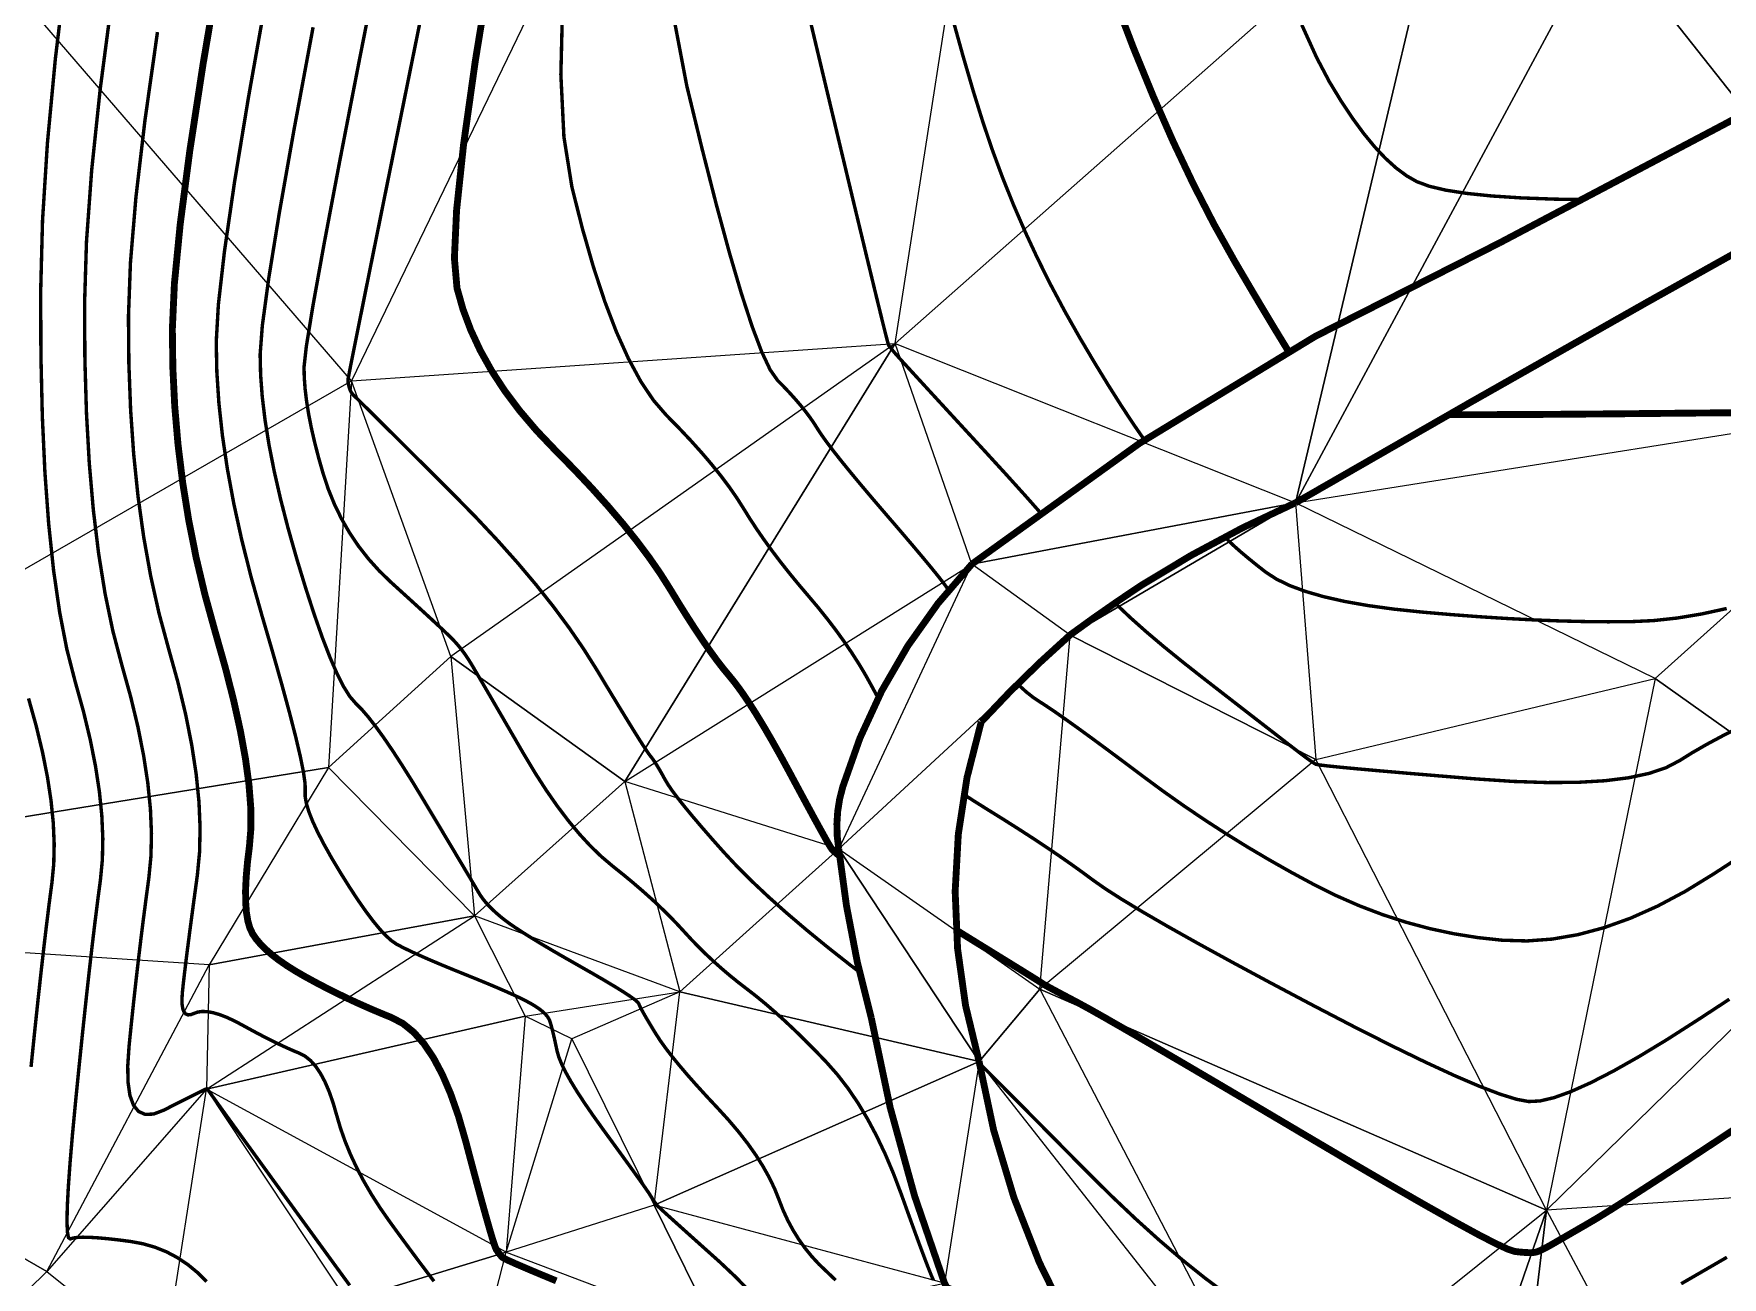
# Model space of a CAD drawing. Extents: x 1060 to 1934, y 610 to 1562.
# Drawn here: x 1125.83 to 1162.72, y 713.77 to 740.93 of the extents above; entities that cross this region are included whole.
import ezdxf

# ---------------------------------------------------------------- set-up
doc = ezdxf.new("R2010")
doc.units = 0
doc.header["$LTSCALE"] = 0.5
doc.header["$PDSIZE"] = 0.2
doc.linetypes.add('X3', pattern=[5, 4, -1])
for name, color, linetype in [('DGX', 2, 'CONTINUOUS'), ('DLSS', 4, 'CONTINUOUS'), ('SJW', 1, 'CONTINUOUS'), ('ZDH', 1, 'CONTINUOUS')]:
    doc.layers.add(name, color=color, linetype=linetype)

msp = doc.modelspace()

# ---------------------------------------------------------------- linework, layer by layer
at = {"layer": 'DGX', "linetype": 'Continuous', "const_width": 0.075, "flags": 128}
for points, elevation in [([(1145.488419822507, 713.7021156340559), (1145.445028110411, 713.800288419181), (1145.382728896164, 713.9549512597681), (1145.301522179766, 714.1661041558173), (1145.201407961219, 714.4337471073284), (1145.08238624052, 714.7578801143015), (1144.944457017672, 715.1385031767367), (1144.787620292672, 715.5756162946338), (1144.616611471761, 716.0278512322443), (1144.436165961177, 716.4538397538194), (1144.246283760918, 716.8535818593591), (1144.046964870987, 717.2270775488633), (1143.838209291382, 717.5743268223322), (1143.620017022104, 717.8953296797656), (1143.392388063152, 718.1900861211637), (1143.155322414526, 718.4585961465264), (1142.916644796134, 718.7070439426883), (1142.684179927882, 718.9416136964843), (1142.457927809769, 719.1623054079142), (1142.237888441796, 719.3691190769783), (1142.024061823964, 719.5620547036764), (1141.816447956271, 719.7411122880084), (1141.615046838717, 719.9062918299745), (1141.419858471304, 720.0575933295747), (1141.230187530971, 720.2036437009288), (1141.04533869466, 720.3530698581565), (1140.865311962371, 720.5058718012581), (1140.690107334103, 720.6620495302334), (1140.519724809857, 720.8216030450824), (1140.354164389632, 720.9845323458052), (1140.193426073429, 721.1508374324018), (1140.037509861247, 721.3205183048719), (1139.878734521735, 721.4928571793697), (1139.709418823541, 721.6671362720485), (1139.529562766665, 721.8433555829084), (1139.339166351106, 722.0215151119494), (1139.138229576865, 722.2016148591715), (1138.926752443942, 722.3836548245747), (1138.704734952337, 722.567635008159), (1138.472177102049, 722.7535554099243), (1138.233912693436, 722.9551563952006), (1137.994775526853, 723.1861783293177), (1137.7547656023, 723.4466212122758), (1137.513882919778, 723.7364850440747), (1137.272127479286, 724.0557698247145), (1137.029499280825, 724.4044755541951), (1136.785998324394, 724.7826022325165), (1136.541624609994, 725.1901498596789), (1136.309212795887, 725.590836043604), (1136.101597540337, 725.9483783922138), (1135.918778843343, 726.2627769055085), (1135.760756704906, 726.5340315834881), (1135.627531125025, 726.7621424261522), (1135.519102103701, 726.9471094335012), (1135.435469640934, 727.088932605535), (1135.376633736724, 727.1876119422534), (1135.329328048851, 727.2636567726432), (1135.280286235099, 727.3375764256909), (1135.229508295467, 727.4093709013965), (1135.176994229955, 727.4790401997599), (1135.122744038563, 727.5465843207812), (1135.066757721291, 727.6120032644603), (1135.009035278139, 727.6752970307973), (1134.949576709107, 727.7364656197922), (1134.876333715882, 727.8079396130659), (1134.777258000151, 727.9021495922393), (1134.652349561913, 728.0190955573124), (1134.50160840117, 728.1587775082853), (1134.32503451792, 728.3211954451581), (1134.122627912164, 728.5063493679305), (1133.894388583902, 728.7142392766027), (1133.640316533134, 728.9448651711748), (1133.383466227648, 729.1938615748879), (1133.146892135233, 729.4568630109834), (1132.930594255889, 729.7338694794614), (1132.734572589615, 730.024880980322), (1132.558827136412, 730.3298975135649), (1132.40335789628, 730.6489190791903), (1132.268164869219, 730.9819456771982), (1132.153248055228, 731.3289773075885), (1132.055086068848, 731.6749324555514), (1131.970157524617, 732.0047296062767), (1131.898462422535, 732.3183687597644), (1131.840000762603, 732.6158499160148), (1131.794772544821, 732.8971730750276), (1131.762777769188, 733.1623382368028), (1131.744016435704, 733.4113454013407), (1131.73848854437, 733.6441945686411), (1131.787921467588, 734.0933896667939), (1131.93404257776, 734.9914346238894), (1132.176851874887, 736.3383294399274), (1132.516349358968, 738.1340741149081), (1132.952535030004, 740.3786686488314), (1133.485408887994, 743.0721130416973)], 19), ([(1129.608496511266, 713.671737835428), (1129.407781595495, 713.8715552222064), (1129.1948216479, 714.0464875312146), (1128.96961666848, 714.1965347624522), (1128.732166657235, 714.3216969159195), (1128.482471614166, 714.4219739916164), (1128.220531539272, 714.4973659895429), (1127.946346432553, 714.547872909699), (1127.680563666487, 714.5820400401939), (1127.443830613551, 714.6084126691368), (1127.236147273745, 714.6269907965276), (1127.05751364707, 714.6377744223665), (1126.907929733524, 714.6407635466534), (1126.787395533109, 714.6359581693881), (1126.695911045824, 714.623358290571), (1126.633476271668, 714.6029639102018), (1126.593386760139, 714.6290457465595), (1126.568938060732, 714.7558745179231), (1126.560130173446, 714.9834502242926), (1126.566963098283, 715.311772865668), (1126.589436835241, 715.7408424420493), (1126.627551384322, 716.2706589534365), (1126.681306745524, 716.9012223998295), (1126.750702918849, 717.6325327812285), (1126.826705682666, 718.3916935876541), (1126.900280815346, 719.1058083091269), (1126.97142831689, 719.7748769456472), (1127.040148187298, 720.3988994972146), (1127.106440426569, 720.9778759638294), (1127.170305034703, 721.5118063454917), (1127.231742011701, 722.0006906422011), (1127.290751357563, 722.4445288539578), (1127.332706151431, 722.8808304504187), (1127.34297947245, 723.3471049012405), (1127.32157132062, 723.8433522064232), (1127.26848169594, 724.369572365967), (1127.183710598411, 724.9257653798716), (1127.067258028032, 725.5119312481371), (1126.919123984804, 726.1280699707636), (1126.739308468727, 726.774181547751), (1126.556326150919, 727.4859099986664), (1126.3986917025, 728.2988993430768), (1126.266405123471, 729.2131495809822), (1126.15946641383, 730.2286607123826), (1126.077875573578, 731.3454327372781), (1126.021632602715, 732.5634656556687), (1125.990737501242, 733.8827594675541), (1125.985190269157, 735.3033141729347), (1126.025667975536, 736.8490278269707), (1126.132847689454, 738.5437984848221), (1126.30672941091, 740.3876261464892), (1126.547313139906, 742.3805108119719)], 16), ([(1143.875369893854, 720.429567264061), (1143.682531415125, 720.5767040704385), (1143.179027103468, 720.9736289301914), (1142.711357839194, 721.3559597901537), (1142.279523622302, 721.7236966503258), (1141.883524452793, 722.0768395107075), (1141.523360330665, 722.4153883712988), (1141.199031255921, 722.7393432320998), (1140.910537228558, 723.0487040931105), (1140.653682450008, 723.3378400451201), (1140.4242711217, 723.6011201789178), (1140.222303243634, 723.8385444945038), (1140.04777881581, 724.050112991878), (1139.900697838229, 724.2358256710404), (1139.781060310889, 724.395682531991), (1139.688866233792, 724.5296835747299), (1139.624115606936, 724.637828799257), (1139.574396842991, 724.7292714398728), (1139.527298354621, 724.813164730878), (1139.482820141828, 724.8895086722725), (1139.440962204612, 724.9583032640563), (1139.401724542972, 725.0195485062295), (1139.365107156909, 725.073244398792), (1139.331110046422, 725.1193909417437), (1139.299733211512, 725.1579881350849), (1139.254996810827, 725.2181128440176), (1139.180921003016, 725.3288419337442), (1139.077505788079, 725.4901754042647), (1138.944751166016, 725.7021132555792), (1138.782657136826, 725.9646554876874), (1138.591223700511, 726.2778021005897), (1138.37045085707, 726.6415530942858), (1138.120338606503, 727.0559084687758), (1137.839771363808, 727.5003033413338), (1137.527633543986, 727.9541728292343), (1137.183925147036, 728.4175169324769), (1136.808646172959, 728.8903356510618), (1136.401796621753, 729.372628984989), (1135.96337649342, 729.8643969342584), (1135.493385787958, 730.3656394988701), (1134.991824505369, 730.8763566788241), (1134.505547477897, 731.3607414889519), (1134.081409537787, 731.782986944085), (1133.719410685038, 732.1430930442235), (1133.41955091965, 732.4410597893675), (1133.181830241625, 732.6768871795167), (1133.00624865096, 732.8505752146713), (1132.892806147658, 732.9621238948313), (1132.841502731716, 733.0115332199966), (1132.822037181763, 733.0304035574314), (1132.804108276423, 733.0503352743999), (1132.787716015696, 733.0713283709019), (1132.772860399583, 733.0933828469375), (1132.759541428083, 733.1164987025068), (1132.747759101197, 733.1406759376097), (1132.737513418924, 733.1659145522461), (1132.728804381265, 733.1922145464162), (1132.721365117972, 733.2184329587386), (1132.714928758797, 733.2434268278324), (1132.709495303741, 733.2671961536976), (1132.705064752804, 733.2897409363338), (1132.701637105984, 733.3110611757415), (1132.699212363284, 733.3311568719204), (1132.697790524702, 733.3500280248705), (1132.697371590239, 733.367674634592), (1132.748297049596, 733.6341166400977), (1132.900908392478, 734.3993739804005), (1133.155205618883, 735.6634466555004), (1133.511188728812, 737.4263346653973), (1133.968857722264, 739.6880380100914), (1134.52821259924, 742.4485566895826)], 19.5), ([(1141.550364661257, 713.3775767336286), (1141.169855153343, 713.7700832135304), (1140.81516560753, 714.1046264781494), (1140.494644363044, 714.3913785007156), (1140.216639759109, 714.6405112544586), (1139.981151795723, 714.8520247393784), (1139.788180472889, 715.0259189554752), (1139.637725790605, 715.1621939027486), (1139.529787748872, 715.260849581199), (1139.464366347688, 715.321885990826), (1139.441461587056, 715.3453031316301), (1139.439610190267, 715.3499478480435), (1139.437348880615, 715.354666984499), (1139.4346776581, 715.3594605409965), (1139.431596522721, 715.364328517536), (1139.428105474479, 715.3692709141178), (1139.424204513373, 715.3742877307415), (1139.419893639405, 715.3793789674073), (1139.415172852573, 715.384544624115), (1139.40901716904, 715.3919211744491), (1139.400401604968, 715.4036450919933), (1139.389326160358, 715.4197163767477), (1139.37579083521, 715.4401350287123), (1139.359795629523, 715.4649010478872), (1139.341340543298, 715.4940144342723), (1139.320425576535, 715.5274751878677), (1139.297050729233, 715.5652833086733), (1139.259641767597, 715.6224037086558), (1139.196624457833, 715.7138012997822), (1139.10799879994, 715.8394760820524), (1138.993764793918, 715.9994280554664), (1138.853922439768, 716.1936572200242), (1138.688471737489, 716.4221635757258), (1138.497412687082, 716.6849471225713), (1138.280745288546, 716.9820078605605), (1138.06410701575, 717.2839014207332), (1137.873135342562, 717.5611834341289), (1137.707830268982, 717.8138539007475), (1137.568191795011, 718.0419128205891), (1137.454219920647, 718.2453601936537), (1137.365914645892, 718.4241960199413), (1137.303275970746, 718.5784202994517), (1137.266303895208, 718.7080330321853), (1137.242720775162, 718.8208778124742), (1137.220248966494, 718.924798234651), (1137.198888469203, 719.0197942987155), (1137.17863928329, 719.1058660046679), (1137.159501408754, 719.183013352508), (1137.141474845596, 719.2512363422361), (1137.124559593815, 719.3105349738519), (1137.108755653411, 719.3609092473555), (1137.08879561299, 719.4071498246215), (1137.059412061154, 719.4540473675244), (1137.020604997905, 719.5016018760642), (1136.972374423242, 719.5498133502409), (1136.914720337165, 719.5986817900546), (1136.847642739674, 719.6482071955052), (1136.77114163077, 719.6983895665926), (1136.685217010452, 719.7492289033169), (1136.583362717854, 719.8039553390092), (1136.459072592111, 719.8657990070004), (1136.312346633222, 719.9347599072906), (1136.143184841187, 720.0108380398799), (1135.951587216007, 720.094033404768), (1135.737553757682, 720.1843460019551), (1135.501084466211, 720.2817758314411), (1135.242179341594, 720.3863228932261), (1134.982600224467, 720.4911950103616), (1134.744108955465, 720.5896000058993), (1134.526705534589, 720.6815378798393), (1134.330389961837, 720.7670086321814), (1134.155162237211, 720.8460122629258), (1134.001022360711, 720.9185487720723), (1133.867970332335, 720.9846181596209), (1133.756006152085, 721.0442204255719), (1133.648062005519, 721.11806054099), (1133.527070078199, 721.2268434769404), (1133.393030370123, 721.370569233423), (1133.245942881291, 721.549237810438), (1133.085807611704, 721.762849207985), (1132.912624561362, 722.0114034260644), (1132.726393730265, 722.2949004646761), (1132.527115118412, 722.6133403238199), (1132.335108444723, 722.9350597338589), (1132.170693428119, 723.2283954251559), (1132.033870068599, 723.4933473977109), (1131.924638366163, 723.7299156515239), (1131.842998320812, 723.9381001865949), (1131.788949932545, 724.1179010029239), (1131.762493201362, 724.2693181005109), (1131.763628127264, 724.3923514793559), (1131.761883252457, 724.5475821973015), (1131.726787119149, 724.7955913121905), (1131.658339727339, 725.1363788240228), (1131.556541077029, 725.5699447327986), (1131.421391168217, 726.0962890385175), (1131.252890000904, 726.7154117411799), (1131.05103757509, 727.4273128407856), (1130.815833890775, 728.2319923373346), (1130.579890875184, 729.0698843532809), (1130.375820455542, 729.8814230110785), (1130.20362263185, 730.6666083107272), (1130.063297404107, 731.4254402522271), (1129.954844772314, 732.1579188355782), (1129.878264736471, 732.8640440607805), (1129.833557296577, 733.5438159278341), (1129.820722452632, 734.1972344367389), (1129.86717030357, 735.0119357201861), (1130.000310948325, 736.1755559108668), (1130.220144386895, 737.6880950087813), (1130.526670619281, 739.5495530139292), (1130.919889645482, 741.7599299263109)], 18), ([(1147.820990430625, 730.4708707925183), (1147.484912801796, 730.8497517046715), (1147.084594439595, 731.2932999355172), (1146.640664838785, 731.778258591042), (1146.202437075808, 732.2541726996811), (1145.819224227103, 732.6705872898698), (1145.49102629267, 733.0275023616077), (1145.217843272508, 733.3249179148952), (1144.999675166618, 733.562833949732), (1144.836521975, 733.7412504661181), (1144.728383697654, 733.8601674640537), (1144.67526033458, 733.9195849435387), (1144.651008893787, 733.9477911761497), (1144.629486383285, 733.9730744334635), (1144.610692803074, 733.99543471548), (1144.594628153153, 734.0148720221993), (1144.581292433523, 734.0313863536213), (1144.570685644183, 734.044977709746), (1144.562807785135, 734.0556460905735), (1144.557658856377, 734.0633914961037), (1144.55360507906, 734.0697866617876), (1144.549012674333, 734.0764043230761), (1144.543881642197, 734.083244479969), (1144.538211982652, 734.0903071324667), (1144.532003695698, 734.097592280569), (1144.525256781335, 734.1050999242757), (1144.517971239562, 734.1128300635871), (1144.51014707038, 734.120782698503), (1144.473396840957, 734.2508328609418), (1144.379333118462, 734.6248555828217), (1144.227955902895, 735.2428508641426), (1144.019265194255, 736.1048187049046), (1143.753260992543, 737.2107591051076), (1143.429943297759, 738.5606720647517), (1143.049312109903, 740.1545575838368), (1142.611367428975, 741.9924156623631)], 21.5), ([(1132.73727873695, 713.5882853411467), (1132.540855703297, 713.8567507299398), (1132.296885521444, 714.1912730710865), (1132.005368191391, 714.5918523645867), (1131.66630371314, 715.0584886104405), (1131.27969208669, 715.5911818086479), (1130.894909203523, 716.1217232908014), (1130.561330955123, 716.5819043884936), (1130.278957341489, 716.9717251017245), (1130.047788362621, 717.2911854304941), (1129.86782401852, 717.5402853748024), (1129.739064309184, 717.7190249346493), (1129.661509234615, 717.8274041100349), (1129.635158794812, 717.8654229009592), (1129.634379035872, 717.8681154612894), (1129.633536003889, 717.8705159448929), (1129.632629698864, 717.8726243517694), (1129.631660120798, 717.8744406819193), (1129.630627269689, 717.8759649353423), (1129.629531145538, 717.8771971120385), (1129.628371748345, 717.8781372120079), (1129.62714907811, 717.8787852352506), (1129.625858048138, 717.879319827555), (1129.624493571734, 717.87991963471), (1129.623055648898, 717.8805846567153), (1129.621544279631, 717.8813148935712), (1129.619959463931, 717.8821103452777), (1129.6183012018, 717.8829710118347), (1129.616569493237, 717.8838968932421), (1129.614764338241, 717.8848879895), (1129.598377217325, 717.8784145104422), (1129.552899610999, 717.8569466659023), (1129.478331519264, 717.8204844558803), (1129.374672942118, 717.7690278803764), (1129.241923879563, 717.7025769393903), (1129.080084331598, 717.6211316329221), (1128.889154298223, 717.524691960972), (1128.669133779438, 717.4132579235397), (1128.452125542865, 717.3310886701412), (1128.270232356127, 717.3224433502919), (1128.123454219223, 717.3873219639921), (1128.011791132153, 717.5257245112416), (1127.935243094918, 717.7376509920406), (1127.893810107517, 718.0231014063888), (1127.887492169951, 718.3820757542865), (1127.916289282218, 718.8145740357335), (1127.963618473832, 719.2827293974178), (1128.012896774303, 719.7486749860277), (1128.064124183632, 720.212410801563), (1128.117300701818, 720.6739368440237), (1128.172426328861, 721.13325311341), (1128.229501064761, 721.5903596097216), (1128.288524909519, 722.0452563329587), (1128.349497863135, 722.4979432831215), (1128.394466650816, 722.9655883850753), (1128.40547799777, 723.465359563686), (1128.382531903997, 723.9972568189537), (1128.325628369499, 724.5612801508785), (1128.234767394274, 725.1574295594601), (1128.109948978322, 725.7857050446987), (1127.951173121643, 726.4461066065944), (1127.758439824239, 727.1386342451469), (1127.562217331985, 727.88190358732), (1127.392973890761, 728.6945302600773), (1127.250709500566, 729.5765142634184), (1127.135424161399, 730.5278555973438), (1127.047117873262, 731.5485542618532), (1126.985790636154, 732.6386102569465), (1126.951442450076, 733.7980235826242), (1126.944073315026, 735.0267942388857), (1126.986043557545, 736.3897548002744), (1127.099713504172, 737.9517378413332), (1127.285083154906, 739.7127433620622), (1127.542152509749, 741.6727713624612)], 16.5), ([(1144.280424739199, 726.4193116300867), (1144.25645485784, 726.462692164422), (1144.131595687331, 726.6934496083804), (1143.99806647598, 726.9329655933687), (1143.85327668559, 727.17420788161), (1143.697226316163, 727.4171764731038), (1143.529915367698, 727.6618713678506), (1143.351343840196, 727.90829256585), (1143.161511733656, 728.1564400671024), (1142.960419048078, 728.4063138716075), (1142.748065783463, 728.6579139793655), (1142.535313500907, 728.9085339563748), (1142.33302376151, 729.155467368634), (1142.14119656527, 729.3987142161434), (1141.959831912188, 729.6382744989027), (1141.788929802264, 729.874148216912), (1141.628490235498, 730.1063353701712), (1141.47851321189, 730.3348359586805), (1141.33899873144, 730.5596499824397), (1141.195159529393, 730.7865681027399), (1141.032208340997, 731.0213809808718), (1140.850145166251, 731.2640886168354), (1140.648970005155, 731.5146910106307), (1140.428682857709, 731.7731881622577), (1140.189283723914, 732.0395800717165), (1139.930772603768, 732.313866739007), (1139.653149497273, 732.5960481641293), (1139.369642969301, 732.9242572518724), (1139.093481584726, 733.3366269070253), (1138.824665343548, 733.8331571295882), (1138.563194245767, 734.413847919561), (1138.309068291382, 735.0786992769437), (1138.062287480395, 735.8277112017362), (1137.822851812804, 736.6608836939387), (1137.59076128861, 737.5782167535509), (1137.416170150563, 738.6724892558763), (1137.349232641412, 740.0364800762176), (1137.389948761157, 741.670189214575)], 20.5), ([(1143.353430405994, 713.7019372008043), (1143.164034819992, 713.8825296912711), (1142.991532092776, 714.0467470673857), (1142.83083393476, 714.2203998368198), (1142.681940345944, 714.4034879995733), (1142.544851326328, 714.5960115556462), (1142.419566875912, 714.7979705050385), (1142.306086994696, 715.0093648477502), (1142.20441168268, 715.2301945837814), (1142.114540939864, 715.460459713132), (1142.020119703634, 715.697340250215), (1141.904792911375, 715.9380162094436), (1141.768560563087, 716.1824875908178), (1141.611422658769, 716.4307543943374), (1141.433379198423, 716.6828166200027), (1141.234430182048, 716.9386742678134), (1141.014575609644, 717.1983273377698), (1140.773815481211, 717.4617758298716), (1140.532993021063, 717.7191670204083), (1140.312951453511, 717.960648185669), (1140.113690778556, 718.1862193256538), (1139.935210996199, 718.3958804403626), (1139.777512106439, 718.5896315297955), (1139.640594109276, 718.7674725939524), (1139.52445700471, 718.9294036328334), (1139.429100792741, 719.0754246464385), (1139.348857610849, 719.2066312986965), (1139.278059596513, 719.3241192535363), (1139.216706749733, 719.427888510958), (1139.16479907051, 719.5179390709617), (1139.122336558842, 719.5942709335471), (1139.08931921473, 719.6568840987145), (1139.065747038175, 719.7057785664638), (1139.051620029175, 719.7409543367949), (1139.023116724759, 719.7786148779875), (1138.956415661954, 719.8349636583214), (1138.851516840759, 719.9100006777966), (1138.708420261175, 720.0037259364129), (1138.527125923203, 720.1161394341706), (1138.307633826841, 720.2472411710694), (1138.04994397209, 720.3970311471095), (1137.75405635895, 720.5655093622909), (1137.452679524539, 720.736993240054), (1137.178522005976, 720.8958002038395), (1136.931583803261, 721.0419302536471), (1136.711864916394, 721.1753833894772), (1136.519365345375, 721.2961596113296), (1136.354085090205, 721.4042589192043), (1136.216024150882, 721.4996813131012), (1136.105182527407, 721.5824267930204), (1136.011458800329, 721.6584890744683), (1135.924751550197, 721.7338618729509), (1135.845060777011, 721.8085451884685), (1135.772386480772, 721.8825390210209), (1135.706728661479, 721.9558433706081), (1135.648087319131, 722.0284582372302), (1135.59646245373, 722.1003836208872), (1135.551854065275, 722.1716195215789), (1135.497358777169, 722.2647639943582), (1135.416073212815, 722.4024150942777), (1135.307997372214, 722.5845728213374), (1135.173131255365, 722.8112371755373), (1135.011474862268, 723.0824081568772), (1134.823028192923, 723.3980857653575), (1134.607791247331, 723.7582700009779), (1134.365764025491, 724.1629608637384), (1134.11880621882, 724.5700183107889), (1133.888777518735, 724.9373022992793), (1133.675677925236, 725.2648128292095), (1133.479507438323, 725.5525499005796), (1133.300266057995, 725.8005135133895), (1133.137953784254, 726.0087036676393), (1132.992570617099, 726.1771203633289), (1132.864116556529, 726.3057636004582), (1132.739025349735, 726.4503001771436), (1132.603730743906, 726.6663968915012), (1132.458232739041, 726.9540537435308), (1132.302531335142, 727.3132707332327), (1132.136626532207, 727.7440478606065), (1131.960518330237, 728.2463851256525), (1131.774206729231, 728.8202825283706), (1131.577691729191, 729.4657400687609), (1131.388807019723, 730.131431952364), (1131.225386290436, 730.7660323847209), (1131.087429541329, 731.3695413658314), (1130.974936772403, 731.9419588956957), (1130.887907983657, 732.4832849743137), (1130.826343175091, 732.9935196016854), (1130.790242346706, 733.4726627778108), (1130.779605498501, 733.9207145026899), (1130.827545885579, 734.5526626934899), (1130.967176763042, 735.583495267378), (1131.198498130891, 737.0132122243542), (1131.521509989124, 738.8418135644185), (1131.936212337743, 741.0692992875711)], 18.5), ([(1145.820318827144, 728.7711884570768), (1145.788558067909, 728.8210175334526), (1145.706707563639, 728.9323493565696), (1145.589458370389, 729.0821353037929), (1145.436810488159, 729.2703753751226), (1145.248763916949, 729.4970695705588), (1145.025318656759, 729.7622178901014), (1144.766474707588, 730.0658203337504), (1144.472232069438, 730.4078769015057), (1144.175471845948, 730.7537445125532), (1143.909075140757, 731.068780086079), (1143.673041953866, 731.3529836220825), (1143.467372285275, 731.6063551205643), (1143.292066134984, 731.8288945815241), (1143.147123502992, 732.0206020049619), (1143.0325443893, 732.1814773908777), (1142.948328793908, 732.3115207392717), (1142.874382304227, 732.4281773822637), (1142.790610507665, 732.5488926519739), (1142.697013404224, 732.6736665484023), (1142.593590993904, 732.8024990715487), (1142.480343276704, 732.9353902214133), (1142.357270252624, 733.0723399979961), (1142.224371921665, 733.213348401297), (1142.081648283826, 733.3584154313162), (1141.921519905129, 733.5875450564071), (1141.736407351594, 733.9807412449235), (1141.526310623221, 734.5380039968654), (1141.291229720011, 735.2593333122328), (1141.031164641963, 736.1447291910256), (1140.746115389077, 737.1941916332439), (1140.436081961354, 738.4077206388877), (1140.101064358792, 739.7853162079571), (1139.808830371231, 741.3190132412609)], 21), ([(1150.099078144555, 732.0527643170003), (1149.866928243314, 732.3873720516648), (1149.595642568417, 732.7982638982778), (1149.307543216142, 733.2532660500501), (1149.002630186489, 733.7523785069819), (1148.680903479458, 734.2956012690731), (1148.3590643407, 734.8636236417684), (1148.053814015868, 735.4371349305125), (1147.765152504961, 736.0161351353054), (1147.493079807979, 736.6006242561471), (1147.237595924922, 737.1906022930375), (1146.998700855791, 737.7860692459767), (1146.776394600584, 738.3870251149648), (1146.570677159302, 738.9934699000016), (1146.362139258514, 739.6630967505854), (1146.131371624786, 740.453598816214), (1145.878374258119, 741.3649760968877)], 22), ([(1159.664986203486, 737.3053595205245), (1159.074727409198, 737.3144176408838), (1158.335698540293, 737.3417610957323), (1157.690645252799, 737.3836647065713), (1157.139567546717, 737.4401284734008), (1156.682465422047, 737.511152396221), (1156.31933887879, 737.5967364750318), (1156.050187916944, 737.6968807098331), (1155.825903775954, 737.824997891633), (1155.597377695263, 737.9945008114396), (1155.364609674872, 738.2053894692527), (1155.12759971478, 738.4576638650726), (1154.886347814988, 738.7513239988991), (1154.640853975495, 739.0863698707323), (1154.391118196302, 739.4628014805721), (1154.137140477409, 739.8806188284185), (1153.858511692979, 740.4106336981885), (1153.53482271718, 741.123657873799)], 23), ([(1134.577349847991, 713.677955530061), (1134.400529268068, 713.9103499225439), (1134.21539851332, 714.156723388678), (1134.021957583747, 714.4170759284634), (1133.82020647935, 714.6914075419002), (1133.610145200127, 714.9797182289883), (1133.404594833632, 715.2744808431612), (1133.216376467419, 715.5681682378524), (1133.045490101488, 715.8607804130619), (1132.891935735837, 716.1523173687897), (1132.755713370468, 716.4427791050359), (1132.63682300538, 716.7321656218004), (1132.535264640574, 717.0204769190831), (1132.451038276049, 717.3077129968842), (1132.372282623041, 717.5796615902404), (1132.287136392787, 717.8221104341889), (1132.195599585286, 718.0350595287292), (1132.09767220054, 718.2185088738618), (1131.993354238547, 718.3724584695863), (1131.882645699307, 718.4969083159029), (1131.765546582822, 718.5918584128116), (1131.64205688909, 718.6573087603123), (1131.511662861924, 718.7113025830594), (1131.373850745137, 718.771883105707), (1131.22862053873, 718.8390503282554), (1131.075972242701, 718.9128042507043), (1130.915905857051, 718.9931448730539), (1130.74842138178, 719.0800721953041), (1130.573518816888, 719.173586217455), (1130.391198162374, 719.2736869395063), (1130.211895518481, 719.3681345497623), (1130.04604698545, 719.4446892365268), (1129.893652563281, 719.5033509997999), (1129.754712251974, 719.5441198395814), (1129.629226051529, 719.5669957558715), (1129.517193961946, 719.5719787486701), (1129.418615983224, 719.5590688179773), (1129.333492115365, 719.5282659637929), (1129.260963397149, 719.5008032705798), (1129.200170867361, 719.4979138228007), (1129.151114525999, 719.5195976204554), (1129.113794373063, 719.5658546635442), (1129.088210408554, 719.6366849520668), (1129.074362632472, 719.7320884860235), (1129.072251044817, 719.852065265414), (1129.081875645588, 719.9966152902385), (1129.100531264999, 720.1737652071818), (1129.12551273326, 720.3915416629286), (1129.156820050373, 720.6499446574791), (1129.194453216337, 720.948974190833), (1129.238412231153, 721.2886302629908), (1129.288697094819, 721.6689128739519), (1129.345307807338, 722.0898220237167), (1129.408244368707, 722.551357712285), (1129.4562271502, 723.0503463197317), (1129.467976523089, 723.5836142261314), (1129.443492487375, 724.1511614314841), (1129.382775043058, 724.7529879357897), (1129.285824190136, 725.3890937390485), (1129.152639928611, 726.0594788412602), (1128.983222258483, 726.764143242425), (1128.777571179751, 727.5030869425427), (1128.568108513051, 728.2778971759735), (1128.387256079021, 729.0901611770776), (1128.23501387766, 729.9398789458546), (1128.111381908968, 730.8270504823048), (1128.016360172946, 731.7516757864281), (1127.949948669593, 732.7137548582245), (1127.912147398909, 733.713287697694), (1127.902956360895, 734.7502743048367), (1127.946419139553, 735.9304817735782), (1128.066579318889, 737.3596771978443), (1128.263436898903, 739.0378605776351), (1128.536991879593, 740.9650319129505)], 17), ([(1162.81855442807, 728.3731692087134), (1162.266332888116, 728.2527302878234), (1161.732832769057, 728.1647111064326), (1161.218054070891, 728.1091116645412), (1160.721996793618, 728.0859319621491), (1160.225049695307, 728.0830869790435), (1159.707601534023, 728.0884916950118), (1159.169652309766, 728.102146110054), (1158.611202022538, 728.1240502241701), (1158.032250672338, 728.1542040373602), (1157.432798259165, 728.1926075496241), (1156.81284478302, 728.239260760962), (1156.172390243903, 728.2941636713736), (1155.549437564048, 728.3595256411907), (1154.98198966569, 728.4375560307449), (1154.470046548829, 728.5282548400359), (1154.013608213466, 728.631622069064), (1153.612674659599, 728.7476577178289), (1153.26724588723, 728.876361786331), (1152.977321896358, 729.0177342745699), (1152.742902686982, 729.1717751825458), (1152.546419695015, 729.3262053724726), (1152.370304356368, 729.4687457065642), (1152.214556671039, 729.5993961848205), (1152.079176639031, 729.7181568072416), (1151.964164260342, 729.8250275738275), (1151.869519534973, 729.920008484578), (1151.854826848396, 729.9364446578612)], 22), ([(1163.140031378308, 725.8002243887224), (1162.74377766042, 725.599931058161), (1162.386593519394, 725.4083235048967), (1162.068478955231, 725.2254017289292), (1161.789433967931, 725.0511657302588), (1161.492767168932, 724.8962602970264), (1161.121787169674, 724.771330217373), (1160.676493970158, 724.6763754912987), (1160.156887570382, 724.6113961188034), (1159.562967970347, 724.5763920998874), (1158.894735170054, 724.5713634345504), (1158.152189169501, 724.5963101227925), (1157.335329968689, 724.6512321646137), (1156.533500904512, 724.7173994170856), (1155.836045313863, 724.7760817372799), (1155.242963196743, 724.8272791251965), (1154.754254553151, 724.8709915808354), (1154.369919383088, 724.9072191041967), (1154.089957686554, 724.9359616952802), (1153.914369463548, 724.9572193540861), (1153.843154714071, 724.9709920806145), (1153.822020197334, 724.9828776691602), (1153.796672672551, 724.9984739140187), (1153.767112139721, 725.01778081519), (1153.733338598844, 725.040798372674), (1153.695352049919, 725.0675265864706), (1153.653152492948, 725.0979654565801), (1153.60673992793, 725.1321149830023), (1153.556114354865, 725.1699751657372), (1153.476156018241, 725.23089378647), (1153.341745162546, 725.3342186268856), (1153.15288178778, 725.4799496869841), (1152.909565893943, 725.6680869667655), (1152.611797481035, 725.8986304662297), (1152.259576549055, 726.1715801853768), (1151.852903098005, 726.4869361242069), (1151.391777127883, 726.8446982827196), (1150.926644080627, 727.2108770012037), (1150.507949398171, 727.5514826199474), (1150.135693080515, 727.8665151389506), (1149.80987512766, 728.1559745582134), (1149.530495539606, 728.4198608777358), (1149.457523026623, 728.494516253378)], 21.5), ([(1163.120190135527, 722.95670372214), (1162.524840000984, 722.5707316560308), (1161.912097271913, 722.1941994025518), (1161.30976848484, 721.8737068456451), (1160.717853639764, 721.6092539853106), (1160.136352736686, 721.4008408215484), (1159.565265775605, 721.2484673543586), (1159.004592756522, 721.152133583741), (1158.454333679436, 721.1118395096958), (1157.914488544347, 721.1275851322227), (1157.382344744855, 721.1849144342428), (1156.855189674556, 721.2693713986769), (1156.333023333452, 721.3809560255248), (1155.815845721542, 721.5196683147867), (1155.303656838826, 721.6855082664624), (1154.796456685304, 721.8784758805521), (1154.294245260976, 722.0985711570556), (1153.797022565843, 722.345794095973), (1153.305897971333, 722.6108555090832), (1152.821980848877, 722.8844662081648), (1152.345271198473, 723.1666261932179), (1151.875769020123, 723.4573354642424), (1151.413474313826, 723.7565940212384), (1150.958387079582, 724.0644018642058), (1150.510507317391, 724.3807589931448), (1150.069835027254, 724.7056654080552), (1149.65180218629, 725.0193701372441), (1149.271840771617, 725.3021222090184), (1148.929950783238, 725.5539216233783), (1148.626132221151, 725.7747683803236), (1148.360385085356, 725.9646624798544), (1148.132709375854, 726.1236039219707), (1147.943105092645, 726.2515927066725), (1147.791572235727, 726.3486288339597), (1147.657109570519, 726.4396119987091), (1147.518715862433, 726.5494418957976), (1147.376391111472, 726.6781185252249), (1147.32985827894, 726.7250546479418)], 21), ([(1125.774734802316, 718.3605471994167), (1125.850071158213, 719.0946971255925), (1125.922070159749, 719.7760621823467), (1125.990731806922, 720.4046423696793), (1126.056056099733, 720.9804376875903), (1126.118043038181, 721.5034481360799), (1126.176692622267, 721.9736737151478), (1126.23200485199, 722.3911144247941), (1126.270945652047, 722.7960725157621), (1126.28048094713, 723.228850238795), (1126.260610737242, 723.6894475938929), (1126.211335022381, 724.1778645810555), (1126.132653802548, 724.6941012002831), (1126.024567077742, 725.2381574515755), (1125.887074847965, 725.8100333349328), (1125.720177113215, 726.4097288503551)], 15.5), ([(1162.875820994088, 719.838708641557), (1162.197694962507, 719.3946790400796), (1161.517911710754, 718.9595555620704), (1160.90006482227, 718.5847980441978), (1160.344154297054, 718.2704064864619), (1159.850180135107, 718.0163808888625), (1159.418142336429, 717.8227212513998), (1159.048040901019, 717.6894275740738), (1158.739875828878, 717.6164998568844), (1158.493647120006, 717.6039380998316), (1158.231188585198, 717.6524294513999), (1157.874334035249, 717.7626610600737), (1157.423083470161, 717.934632925853), (1156.877436889932, 718.1683450487377), (1156.237394294563, 718.463797428728), (1155.502955684054, 718.8209900658237), (1154.674121058405, 719.239922960025), (1153.750890417615, 719.7205961113316), (1152.827096086067, 720.2107252887747), (1151.996570388142, 720.6580262613853), (1151.25931332384, 721.0624990291633), (1150.615324893162, 721.4241435921087), (1150.064605096107, 721.7429599502216), (1149.607153932676, 722.0189481035019), (1149.242971402868, 722.2521080519497), (1148.972057506683, 722.4424397955647), (1148.739938802509, 722.6142541083397), (1148.492141848734, 722.7918617642667), (1148.228666645358, 722.9752627633461), (1147.949513192381, 723.1644571055774), (1147.654681489802, 723.359444790961), (1147.344171537623, 723.5602258194967), (1147.017983335843, 723.7668001911846), (1146.676116884461, 723.9791679060247), (1146.343313975501, 724.1879986809714), (1146.152721926143, 724.3129130554006)], 20.5), ([(1151.898061399851, 713.3918956603688), (1151.423001131922, 713.7466370736735), (1150.932630352932, 714.1397749076559), (1150.426949062882, 714.571309162316), (1149.905957261772, 715.0412398376537), (1149.369654949601, 715.5495669336692), (1148.818042126369, 716.0962904503624), (1148.292926955409, 716.6274649947042), (1147.836117600054, 717.0891451736654), (1147.447614060303, 717.4813309872461), (1147.127416336157, 717.8040224354463), (1146.875524427615, 718.0572195182659), (1146.691938334678, 718.240922235705), (1146.576658057345, 718.3551305877637), (1146.529683595617, 718.3998445744417), (1146.517568484825, 718.4094540387015), (1146.506866260303, 718.4183488235055), (1146.497576922051, 718.4265289288537), (1146.493886176594, 718.4300270758316)], 19.5), ([(1162.822856930492, 714.2025820526877), (1162.328419056848, 713.915686097096), (1161.823113121651, 713.6235784896219)], 19.5)]:
    msp.add_lwpolyline(points, dxfattribs=dict(at, elevation=elevation))
at = {"layer": 'DGX', "color": 3, "linetype": 'Continuous', "const_width": 0.15, "flags": 128}
for points, elevation in [([(1137.249278727654, 713.6872459986859), (1136.897046797976, 713.833151903958), (1136.606594030826, 713.9553398228558), (1136.377920426206, 714.0538097553792), (1136.211025984114, 714.1285617015283), (1136.105910704552, 714.1795956613029), (1136.062574587519, 714.2069116347031), (1136.049777989441, 714.2229574769931), (1136.036281266744, 714.2401810434369), (1136.022084419428, 714.2585823340344), (1136.007187447493, 714.2781613487857), (1135.991590350939, 714.2989180876908), (1135.975293129766, 714.3208525507496), (1135.958295783975, 714.3439647379622), (1135.940598313564, 714.3682546493287), (1135.914280463742, 714.4272383955209), (1135.871421979716, 714.5544320872111), (1135.812022861487, 714.7498357243993), (1135.736083109054, 715.0134493070854), (1135.643602722417, 715.3452728352694), (1135.534581701577, 715.7453063089513), (1135.409020046533, 716.2135497281312), (1135.266917757285, 716.750003092809), (1135.11018621021, 717.2912077191913), (1134.940736781685, 717.7737049234845), (1134.758569471709, 718.1974947056888), (1134.563684280282, 718.5625770658039), (1134.356081207405, 718.8689520038299), (1134.135760253077, 719.1166195197669), (1133.902721417299, 719.3055796136149), (1133.65696470007, 719.4358322853739), (1133.406879665551, 719.5380542170876), (1133.160855877905, 719.6429220908002), (1132.91889333713, 719.7504359065115), (1132.680992043227, 719.8605956642216), (1132.447151996196, 719.9734013639304), (1132.217373196036, 720.088853005638), (1131.991655642749, 720.2069505893444), (1131.769999336333, 720.3276941150496), (1131.559824155147, 720.4491109205034), (1131.368549977549, 720.5692283434557), (1131.196176803538, 720.6880463839066), (1131.042704633114, 720.8055650418561), (1130.908133466279, 720.9217843173042), (1130.79246330303, 721.0367042102507), (1130.695694143369, 721.150324720696), (1130.617825987296, 721.2626458486397), (1130.55683944702, 721.3903370701902), (1130.510715134753, 721.5500678614555), (1130.479453050494, 721.7418382224358), (1130.463053194243, 721.9656481531309), (1130.461515566, 722.221497653541), (1130.474840165765, 722.5093867236659), (1130.503026993538, 722.8293153635057), (1130.54607604932, 723.1812835730603), (1130.578537236725, 723.5764958192159), (1130.57496045937, 724.0261565688584), (1130.535345717254, 724.5302658219879), (1130.459693010377, 725.0888235786042), (1130.348002338739, 725.7018298387075), (1130.200273702341, 726.3692846022976), (1130.016507101182, 727.0911878693747), (1129.796702535263, 727.8675396399387), (1129.573999694117, 728.6738907646273), (1129.381538267281, 729.4857920940781), (1129.219318254755, 730.3032436282909), (1129.087339656538, 731.1262453672659), (1128.98560247263, 731.9547973110032), (1128.914106703032, 732.7888994595027), (1128.872852347743, 733.6285518127642), (1128.861839406763, 734.4737543707879), (1128.906794721562, 735.4712087468822), (1129.033445133607, 736.7676165543558), (1129.241790642899, 738.3629777932083), (1129.531831249437, 740.25729246344), (1129.903566953222, 742.4505605650508)], 17.5), ([(1143.437168008553, 722.9688040604227), (1143.437111263787, 722.9688473490027), (1143.406475112477, 722.9929857105069), (1143.378048326228, 723.0162057479034), (1143.35183090504, 723.0385074611921), (1143.327822848912, 723.0598908503732), (1143.306024157844, 723.0803559154465), (1143.286434831837, 723.0999026564119), (1143.269054870891, 723.1185310732699), (1143.240640908647, 723.1601129637806), (1143.187949578749, 723.2485201257049), (1143.110980881196, 723.3837525590427), (1143.009734815988, 723.5658102637941), (1142.884211383127, 723.7946932399591), (1142.73441058261, 724.0704014875375), (1142.560332414439, 724.3929350065297), (1142.361976878613, 724.7622937969353), (1142.156886977336, 725.1394946894757), (1141.962605712813, 725.4855545148721), (1141.779133085042, 725.8004732731243), (1141.606469094025, 726.0842509642326), (1141.444613739761, 726.3368875881969), (1141.29356702225, 726.558383145017), (1141.153328941492, 726.7487376346932), (1141.023899497487, 726.9079510572251), (1140.895155155867, 727.063323400196), (1140.756972382263, 727.242154651189), (1140.609351176675, 727.4444448102039), (1140.452291539102, 727.6701938772408), (1140.285793469546, 727.9194018522995), (1140.109856968005, 728.1920687353803), (1139.92448203448, 728.488194526483), (1139.729668668971, 728.8077792256078), (1139.51593675456, 729.144958823216), (1139.273806174329, 729.4938693097696), (1139.003276928278, 729.8545106852685), (1138.704349016406, 730.2268829497126), (1138.377022438714, 730.610986103102), (1138.021297195203, 731.0068201454369), (1137.637173285871, 731.4143850767169), (1137.224650710719, 731.8336808969423), (1136.817766033473, 732.2609694473374), (1136.450555817858, 732.692512569127), (1136.123020063874, 733.1283102623108), (1135.835158771522, 733.5683625268889), (1135.586971940801, 734.0126693628614), (1135.378459571712, 734.4612307702282), (1135.209621664254, 734.9140467489893), (1135.080458218428, 735.3711172991448), (1135.023509929895, 736.0259652704916), (1135.071317494318, 737.072113512827), (1135.223880911696, 738.5095620261508), (1135.481200182031, 740.338310810463), (1135.843275305321, 742.5583598657637)], 20), ([(1153.246675603369, 733.9883840873443), (1153.223264529276, 734.025664246236), (1152.888215811607, 734.5748982061288), (1152.503831248085, 735.2183925003525), (1152.070110838711, 735.9561471289071), (1151.61493417549, 736.770469559477), (1151.16618085043, 737.6436672597465), (1150.723850863531, 738.5757402297156), (1150.287944214793, 739.5666884693844), (1149.858460904215, 740.616511978753), (1149.435400931799, 741.7252107578212)], 22.5), ([(1163.829640727108, 732.6583994647577), (1162.766312674235, 732.6481528806099), (1161.551210185572, 732.6366384196714), (1160.184333261119, 732.6238560819422), (1158.827760529826, 732.6132034556424), (1157.643570620642, 732.6080781289924), (1156.750024168593, 732.6084331191404)], 22.5), ([(1162.958975452778, 716.9801863603807), (1162.365855244927, 716.5885870223193), (1161.830903037418, 716.2371097745325), (1161.354118830252, 715.9257546170203), (1160.935502623428, 715.6545215497827), (1160.575054416946, 715.4234105728195), (1160.272774210806, 715.2324216861309), (1160.028662005009, 715.0815548897168), (1159.842717799554, 714.9708101835773), (1159.692260704942, 714.8838328709489), (1159.554609831677, 714.8042682550683), (1159.429765179757, 714.7321163359354), (1159.317726749184, 714.6673771135502), (1159.218494539956, 714.6100505879127), (1159.132068552073, 714.560136759023), (1159.058448785537, 714.517635626881), (1158.997635240346, 714.4825471914867), (1158.944887445298, 714.4525462609802), (1158.895464929192, 714.4253076435016), (1158.849367692026, 714.400831339051), (1158.806595733801, 714.3791173476283), (1158.767149054518, 714.3601656692334), (1158.731027654175, 714.3439763038666), (1158.698231532773, 714.3305492515276), (1158.668760690312, 714.3198845122165), (1158.636915483439, 714.3119157467622), (1158.596996268804, 714.3065766159935), (1158.549003046405, 714.3038671199104), (1158.492935816243, 714.3037872585128), (1158.428794578318, 714.3063370318008), (1158.356579332629, 714.3115164397743), (1158.276290079177, 714.3193254824334), (1158.187926817962, 714.3297641597783), (1158.035439361624, 714.3797997614458), (1157.762777522803, 714.5063995770735), (1157.369941301499, 714.7095636066612), (1156.856930697712, 714.9892918502089), (1156.223745711442, 715.3455843077168), (1155.47038634269, 715.7784409791848), (1154.596852591454, 716.2878618646129), (1153.603144457735, 716.8738469640009), (1152.6037447722, 717.4651418566555), (1151.713136365516, 717.9904921218825), (1150.931319237683, 718.4498977596824), (1150.2582933887, 718.8433587700547), (1149.694058818567, 719.1708751529998), (1149.238615527286, 719.4324469085175), (1148.891963514855, 719.6280740366078), (1148.654102781275, 719.7577565372708), (1148.481386092715, 719.8489632265671), (1148.330166215344, 719.9291629205575), (1148.200443149164, 719.9983556192418), (1148.092216894174, 720.0565413226202), (1148.005487450373, 720.1037200306928), (1147.940254817762, 720.1398917434593), (1147.896518996342, 720.1650564609198), (1147.874279986111, 720.1792141830745), (1147.847690444624, 720.1970638753), (1147.790903029435, 720.2333045029736), (1147.703917740545, 720.2879360660952), (1147.586734577952, 720.3609585646647), (1147.439353541658, 720.452371998682), (1147.261774631662, 720.5621763681473), (1147.053997847964, 720.6903716730607), (1146.816023190564, 720.8369579134219), (1146.561595045658, 720.9937973469937), (1146.304457799443, 721.1527522315387), (1146.044611451919, 721.3138225670567), (1145.985314266241, 721.3506774787509)], 20)]:
    msp.add_lwpolyline(points, dxfattribs=dict(at, elevation=elevation))
at = {"layer": 'DLSS', "linetype": 'X3', "const_width": 0.15, "flags": 128}
msp.add_lwpolyline([(1185.176, 671.328, -0.05043702277910302), (1172.952329335393, 668.0314701383268, -0.05208727030770788), (1160.712, 667.314, -0.02592145891423182), (1151.325501258395, 668.2308013787018, -0.05790617396282244), (1147.24, 669.339, -0.1981800973148862), (1140.073945803225, 676.7909928507042, -0.1978275825724632), (1141.516, 689.588, -0.01534745429895872), (1142.695602657558, 691.8181771635898, 0.02207459259141397), (1143.495, 693.38, 0.04495312865248841), (1147.165523340294, 703.2870135743774, 0.07654276431308708), (1147.491, 705.802, 0.003161834218686687), (1147.522288939858, 707.4724899272207, 0.1169018100348189), (1145.729, 713.64, -0.04592733101145014), (1144.130489287982, 719.4309380555057, -0.04134196847542831), (1143.42, 723.123, -0.1150753669637699), (1143.505615202099, 724.4728476002997, -0.1166193197102567), (1146.329, 729.344, -0.0581732610321493), (1157.851513370465, 736.3567714849003, 0.008521046150670944), (1172.507, 744.304, 0.05062484201447266), (1195.05813890107, 765.782041496036, 0.1063244317537785), (1215.863, 803.724, -0.07240177393417344), (1222.557282662942, 814.7994293133179, 0.06192313929073449), (1222.792, 815.333, 0.01567325219030002), (1223.541178094542, 818.1561596846695, 0.001676179400788459), (1229.625, 844.775, 0.003185527940350191), (1232.764331460567, 859.1528959747862, -0.007393929346861811), (1234.169, 865.336, -0.05822761873869078), (1235.307279930899, 868.411311485349, -0.01053545321475517), (1243.839, 884.334, -0.01857054808491708), (1245.434609970919, 886.9359249754898, -0.008907819460659681), (1249.053, 892.168)], format="xyb", dxfattribs=at)
at = {"layer": 'DLSS', "linetype": 'X3', "const_width": 0.15}
msp.add_lwpolyline([(1171.05049210678, 669.9207773746672), (1160.346, 669.8, -0.02914623633328844), (1154.240192934738, 670.2194233613852, -0.04934958990069403), (1148.919, 671.297, -0.1056389173132734), (1144.622076956376, 674.0590025975548, -0.07966756963784748), (1143.189, 675.516, -0.07166927315365011), (1141.735248794593, 678.4725614998794, -0.0297455874608849), (1141.378, 680.519, -0.08552935093321852), (1141.705505148216, 683.4276674418718, -0.07427260301746197), (1142.746, 686.142, -0.01250449913908688), (1143.456405417267, 687.7631725777871, 0.007474381639322492), (1144.672, 690.463, 0.07287728103605316), (1148.56645739802, 700.5865181352968, 0.07370039833132504), (1149.678, 708.103, 0.06806711314418631), (1148.478403208578, 712.7103840824001, -0.08250094402715481), (1146.485, 718.482, -0.1471556929471759), (1146.532301405742, 725.8962723910992, -0.02615075886015253), (1148.472, 727.794, -0.01274512557776138), (1150.024786210286, 728.8763492102569, -0.03750692993309921), (1153.398, 730.682, -0.004264590536952695), (1164.965796118386, 737.2373327575932, 0.00554476200233328)], format="xyb", dxfattribs=at)
at = {"layer": 'SJW', "linetype": 'Continuous'}
for points in [[(1112.766, 756.553, 9.063), (1150.097, 769.18, 23.799), (1132.776, 733.345, 19.541)], [(1150.097, 769.18, 23.799), (1132.776, 733.345, 19.541), (1144.651, 734.165, 21.529)], [(1150.097, 769.18, 23.799), (1156.754, 744.849, 23.633), (1144.651, 734.165, 21.529)], [(1112.766, 756.553, 9.063), (1112.553, 721.701, 9.04), (1132.776, 733.345, 19.541)], [(1156.754, 744.849, 23.633), (1144.651, 734.165, 21.529), (1153.398, 730.682, 22.299)], [(1160.116, 743.176, 23.629), (1156.754, 744.849, 23.633), (1153.398, 730.682, 22.299)], [(1168.142, 733.025, 22.535), (1172.507, 744.304, 23.885), (1160.116, 743.176, 23.629)], [(1168.142, 733.025, 22.535), (1160.116, 743.176, 23.629), (1153.398, 730.682, 22.299)], [(1132.776, 733.345, 19.541), (1144.651, 734.165, 21.529), (1134.944, 727.322, 18.934)], [(1144.651, 734.165, 21.529), (1134.944, 727.322, 18.934), (1138.748, 724.598, 19.34)], [(1144.651, 734.165, 21.529), (1138.748, 724.598, 19.34), (1146.329, 729.344, 21.145)], [(1144.651, 734.165, 21.529), (1153.398, 730.682, 22.299), (1146.329, 729.344, 21.145)], [(1112.553, 721.701, 9.04), (1132.776, 733.345, 19.541), (1132.275, 724.901, 18.21)], [(1132.776, 733.345, 19.541), (1132.275, 724.901, 18.21), (1134.944, 727.322, 18.934)], [(1168.142, 733.025, 22.535), (1161.257, 726.847, 21.862), (1153.398, 730.682, 22.299)], [(1166.758, 722.937, 20.594), (1168.142, 733.025, 22.535), (1161.257, 726.847, 21.862)], [(1153.398, 730.682, 22.299), (1148.472, 727.794, 21.305), (1146.329, 729.344, 21.145)], [(1153.398, 730.682, 22.299), (1153.845, 725.076, 21.52), (1148.472, 727.794, 21.305)], [(1161.257, 726.847, 21.862), (1153.398, 730.682, 22.299), (1153.845, 725.076, 21.52)], [(1138.748, 724.598, 19.34), (1146.329, 729.344, 21.145), (1143.42, 723.123, 20.032)], [(1148.472, 727.794, 21.305), (1146.329, 729.344, 21.145), (1143.42, 723.123, 20.032)], [(1147.815, 720.057, 19.973), (1148.472, 727.794, 21.305), (1143.42, 723.123, 20.032)], [(1153.845, 725.076, 21.52), (1147.815, 720.057, 19.973), (1148.472, 727.794, 21.305)], [(1132.275, 724.901, 18.21), (1134.944, 727.322, 18.934), (1135.46, 721.659, 18.429)], [(1134.944, 727.322, 18.934), (1135.46, 721.659, 18.429), (1138.748, 724.598, 19.34)], [(1161.257, 726.847, 21.862), (1158.884, 715.229, 20.163), (1153.845, 725.076, 21.52)], [(1166.758, 722.937, 20.594), (1161.257, 726.847, 21.862), (1158.884, 715.229, 20.163)], [(1112.553, 721.701, 9.04), (1132.275, 724.901, 18.21), (1129.667, 720.59, 17.251)], [(1132.275, 724.901, 18.21), (1129.667, 720.59, 17.251), (1135.46, 721.659, 18.429)], [(1158.884, 715.229, 20.163), (1153.845, 725.076, 21.52), (1147.815, 720.057, 19.973)], [(1135.46, 721.659, 18.429), (1138.748, 724.598, 19.34), (1139.946, 720.001, 18.737)], [(1138.748, 724.598, 19.34), (1139.946, 720.001, 18.737), (1143.42, 723.123, 20.032)], [(1139.946, 720.001, 18.737), (1143.42, 723.123, 20.032), (1146.485, 718.482, 19.504)], [(1147.815, 720.057, 19.973), (1146.485, 718.482, 19.504), (1143.42, 723.123, 20.032)], [(1166.758, 722.937, 20.594), (1164.528, 715.601, 19.583), (1158.884, 715.229, 20.163)], [(1112.553, 721.701, 9.04), (1114.796, 702.783, 9.016), (1126.117, 713.893, 15.874)], [(1112.553, 721.701, 9.04), (1126.117, 713.893, 15.874), (1129.667, 720.59, 17.251)], [(1129.667, 720.59, 17.251), (1129.607, 717.871, 16.495), (1135.46, 721.659, 18.429)], [(1129.607, 717.871, 16.495), (1135.46, 721.659, 18.429), (1136.568, 719.469, 17.878)], [(1135.46, 721.659, 18.429), (1136.568, 719.469, 17.878), (1139.946, 720.001, 18.737)], [(1126.117, 713.893, 15.874), (1129.667, 720.59, 17.251), (1129.607, 717.871, 16.495)], [(1147.815, 720.057, 19.973), (1152.843, 710.398, 19.239), (1146.485, 718.482, 19.504)], [(1158.884, 715.229, 20.163), (1147.815, 720.057, 19.973), (1152.843, 710.398, 19.239)], [(1136.568, 719.469, 17.878), (1139.946, 720.001, 18.737), (1137.589, 718.974, 18.085)], [(1139.946, 720.001, 18.737), (1137.589, 718.974, 18.085), (1139.388, 715.343, 17.99)], [(1139.946, 720.001, 18.737), (1146.485, 718.482, 19.504), (1139.388, 715.343, 17.99)], [(1129.607, 717.871, 16.495), (1136.568, 719.469, 17.878), (1136.155, 714.312, 17.546)], [(1136.568, 719.469, 17.878), (1136.155, 714.312, 17.546), (1137.589, 718.974, 18.085)], [(1136.155, 714.312, 17.546), (1137.589, 718.974, 18.085), (1139.388, 715.343, 17.99)], [(1146.485, 718.482, 19.504), (1145.729, 713.64, 19.046), (1139.388, 715.343, 17.99)], [(1152.843, 710.398, 19.239), (1146.485, 718.482, 19.504), (1145.729, 713.64, 19.046)], [(1126.117, 713.893, 15.874), (1128.672, 711.847, 15.637), (1129.607, 717.871, 16.495)], [(1128.672, 711.847, 15.637), (1129.607, 717.871, 16.495), (1132.677, 713.254, 16.421)], [(1129.607, 717.871, 16.495), (1132.677, 713.254, 16.421), (1136.155, 714.312, 17.546)], [(1164.528, 715.601, 19.583), (1158.884, 715.229, 20.163), (1162.839, 707.816, 18.217)], [(1136.155, 714.312, 17.546), (1140.748, 712.576, 17.577), (1139.388, 715.343, 17.99)], [(1145.729, 713.64, 19.046), (1139.388, 715.343, 17.99), (1140.748, 712.576, 17.577)], [(1158.884, 715.229, 20.163), (1156.118, 707.212, 18.782), (1152.843, 710.398, 19.239)], [(1158.884, 715.229, 20.163), (1157.902, 706.996, 18.624), (1156.118, 707.212, 18.782)], [(1158.884, 715.229, 20.163), (1162.839, 707.816, 18.217), (1157.902, 706.996, 18.624)], [(1132.677, 713.254, 16.421), (1135.546, 711.928, 16.889), (1136.155, 714.312, 17.546)], [(1135.546, 711.928, 16.889), (1136.155, 714.312, 17.546), (1140.748, 712.576, 17.577)], [(1114.796, 702.783, 9.016), (1126.117, 713.893, 15.874), (1128.672, 711.847, 15.637)]]:
    msp.add_polyline3d(points, close=True, dxfattribs=at)
at = {"layer": 'ZDH', "linetype": 'Continuous'}
for p in [(1144.651, 734.165, 21.529), (1132.776, 733.345, 19.541), (1153.398, 730.682, 22.299), (1153.398, 730.682, 22.299), (1153.398, 730.682, 22.299), (1146.329, 729.344, 21.145), (1146.329, 729.344, 21.145), (1146.329, 729.344, 21.145), (1148.472, 727.794, 21.305), (1148.472, 727.794, 21.305), (1148.472, 727.794, 21.305), (1134.944, 727.322, 18.934), (1161.257, 726.847, 21.862), (1132.275, 724.901, 18.21), (1153.845, 725.076, 21.52), (1138.748, 724.598, 19.34), (1143.42, 723.123, 20.032), (1143.42, 723.123, 20.032), (1143.42, 723.123, 20.032), (1135.46, 721.659, 18.429), (1129.667, 720.59, 17.251), (1147.815, 720.057, 19.973), (1139.946, 720.001, 18.737), (1136.568, 719.469, 17.878), (1137.589, 718.974, 18.085), (1146.485, 718.482, 19.504), (1146.485, 718.482, 19.504), (1146.485, 718.482, 19.504), (1129.607, 717.871, 16.495), (1139.388, 715.343, 17.99), (1158.884, 715.229, 20.163), (1136.155, 714.312, 17.546), (1126.117, 713.893, 15.874)]:
    msp.add_point(p, dxfattribs=at)

doc.saveas('drawing.dxf')
